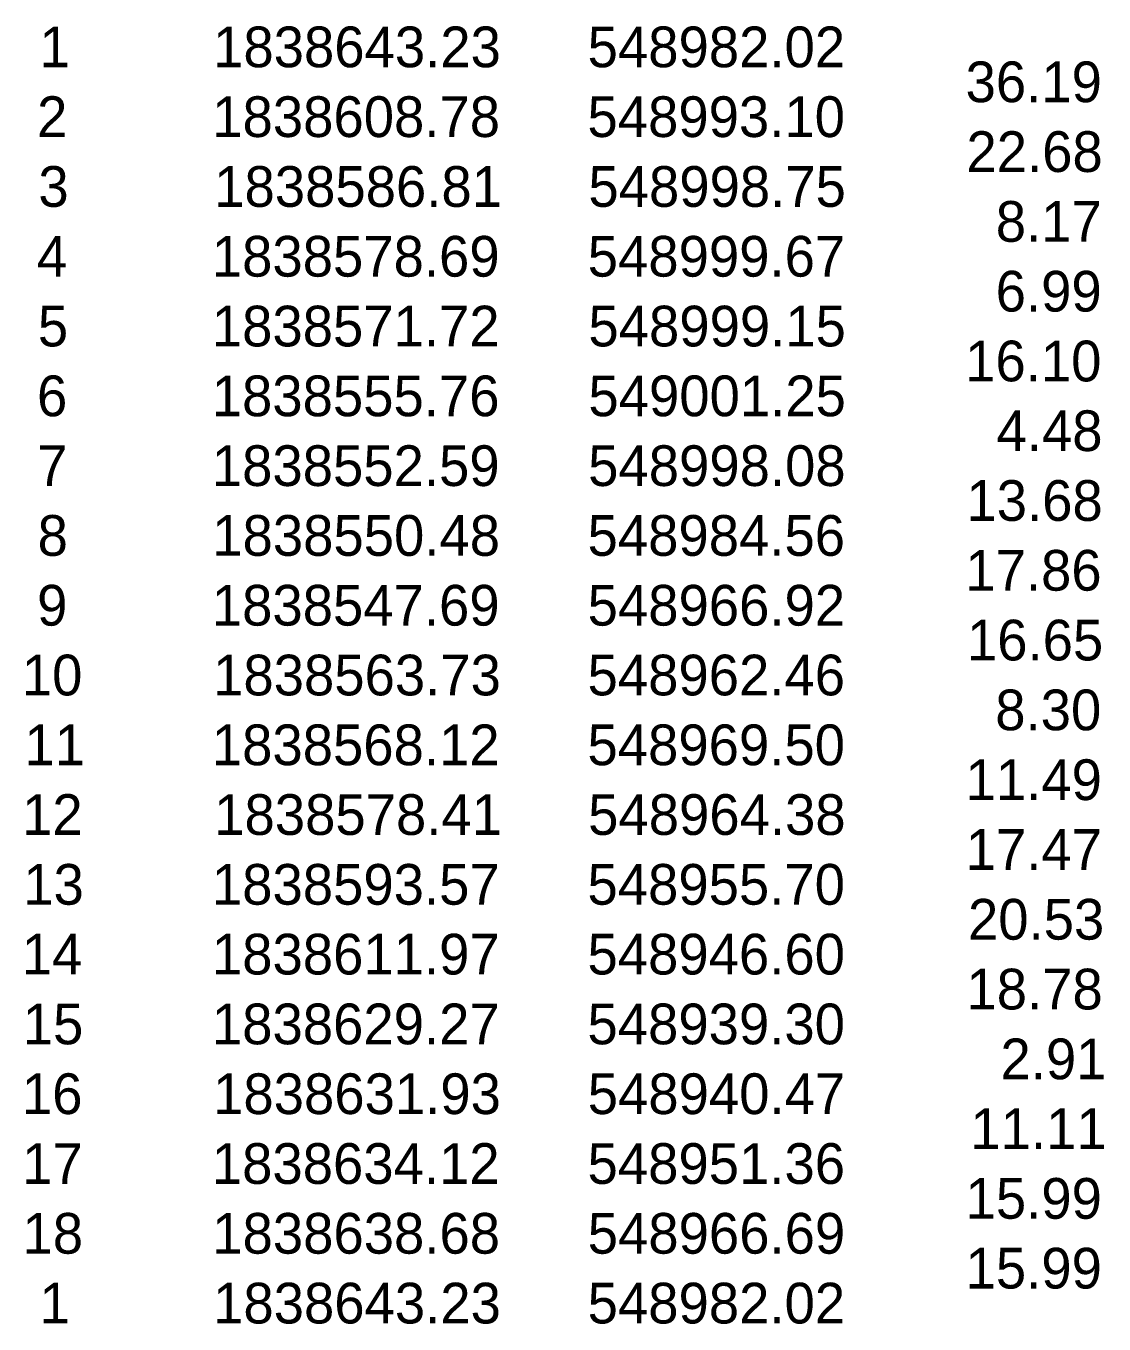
# Model space of a CAD drawing. Extents: x 547791 to 550201, y 1837614 to 1838819.
# Drawn here: x 547790.9 to 547917.3, y 1837613.8 to 1837766.1 of the extents above; entities that cross this region are included whole.
import ezdxf

# ---------------------------------------------------------------- set-up
doc = ezdxf.new("R2010")
doc.units = 0
doc.layers.add('Level 53', color=7, linetype='Continuous')

msp = doc.modelspace()

# ---------------------------------------------------------------- texts
at = {"layer": 'Level 53'}
for s, height, p in [('1', 4.78, (547792.51, 1837761.27)), ('1838643.23', 4.777, (547812.86, 1837761.27)), ('548982.02', 4.777, (547856.78, 1837761.27)), ('36.19', 4.777, (547901.1, 1837757.17)), ('2', 4.78, (547792.22, 1837753.08)), ('1838608.78', 4.777, (547812.76, 1837753.08)), ('548993.10', 4.777, (547856.76, 1837753.08)), ('22.68', 4.777, (547901.2, 1837748.98)), ('3', 4.78, (547792.37, 1837744.89)), ('1838586.81', 4.777, (547812.99, 1837744.89)), ('548998.75', 4.777, (547856.87, 1837744.89)), ('8.17', 4.777, (547904.64, 1837740.79)), ('4', 4.78, (547792.2, 1837736.7)), ('1838578.69', 4.777, (547812.71, 1837736.7)), ('548999.67', 4.777, (547856.79, 1837736.7)), ('6.99', 4.777, (547904.63, 1837732.6)), ('5', 4.78, (547792.31, 1837728.51)), ('1838571.72', 4.777, (547812.71, 1837728.51)), ('548999.15', 4.777, (547856.87, 1837728.51)), ('16.10', 4.777, (547901.05, 1837724.41)), ('6', 4.78, (547792.21, 1837720.32)), ('1838555.76', 4.777, (547812.7, 1837720.32)), ('549001.25', 4.777, (547856.87, 1837720.32)), ('4.48', 4.777, (547904.73, 1837716.23)), ('7', 4.78, (547792.23, 1837712.13)), ('1838552.59', 4.777, (547812.71, 1837712.13)), ('548998.08', 4.777, (547856.84, 1837712.13)), ('13.68', 4.777, (547901.2, 1837708.04)), ('8', 4.78, (547792.28, 1837703.94)), ('1838550.48', 4.777, (547812.76, 1837703.94)), ('548984.56', 4.777, (547856.77, 1837703.94)), ('17.86', 4.777, (547901.07, 1837699.85)), ('9', 4.78, (547792.22, 1837695.75)), ('1838547.69', 4.777, (547812.71, 1837695.75)), ('548966.92', 4.777, (547856.78, 1837695.75)), ('16.65', 4.777, (547901.26, 1837691.66)), ('10', 4.777, (547790.43, 1837687.56)), ('1838563.73', 4.777, (547812.86, 1837687.56)), ('548962.46', 4.777, (547856.77, 1837687.56)), ('8.30', 4.777, (547904.58, 1837683.47)), ('11', 4.777, (547790.74, 1837679.37)), ('1838568.12', 4.777, (547812.71, 1837679.37)), ('548969.50', 4.777, (547856.76, 1837679.37)), ('11.49', 4.777, (547901.1, 1837675.28)), ('12', 4.777, (547790.46, 1837671.19)), ('1838578.41', 4.777, (547812.99, 1837671.19)), ('548964.38', 4.777, (547856.84, 1837671.19)), ('17.47', 4.777, (547901.11, 1837667.09)), ('13', 4.777, (547790.6, 1837663)), ('1838593.57', 4.777, (547812.72, 1837663)), ('548955.70', 4.777, (547856.76, 1837663)), ('20.53', 4.777, (547901.38, 1837658.9)), ('14', 4.777, (547790.43, 1837654.81)), ('1838611.97', 4.777, (547812.72, 1837654.81)), ('548946.60', 4.777, (547856.76, 1837654.81)), ('18.78', 4.777, (547901.2, 1837650.71)), ('15', 4.777, (547790.54, 1837646.62)), ('1838629.27', 4.777, (547812.72, 1837646.62)), ('548939.30', 4.777, (547856.76, 1837646.62)), ('2.91', 4.777, (547905.19, 1837642.52)), ('16', 4.777, (547790.44, 1837638.43)), ('1838631.93', 4.777, (547812.86, 1837638.43)), ('548940.47', 4.777, (547856.79, 1837638.43)), ('11.11', 4.777, (547901.66, 1837634.33)), ('1838634.12', 4.777, (547812.71, 1837630.24)), ('548951.36', 4.777, (547856.77, 1837630.24)), ('17', 4.777, (547790.47, 1837630.24)), ('15.99', 4.777, (547901.1, 1837626.15)), ('18', 4.777, (547790.51, 1837622.05)), ('1838638.68', 4.777, (547812.76, 1837622.05)), ('548966.69', 4.777, (547856.79, 1837622.05)), ('15.99', 4.777, (547901.1, 1837617.96)), ('1', 4.78, (547792.51, 1837613.86)), ('1838643.23', 4.777, (547812.86, 1837613.86)), ('548982.02', 4.777, (547856.78, 1837613.86))]:
    msp.add_text(s, height=height, dxfattribs=at).set_placement(p)

doc.saveas('drawing.dxf')
